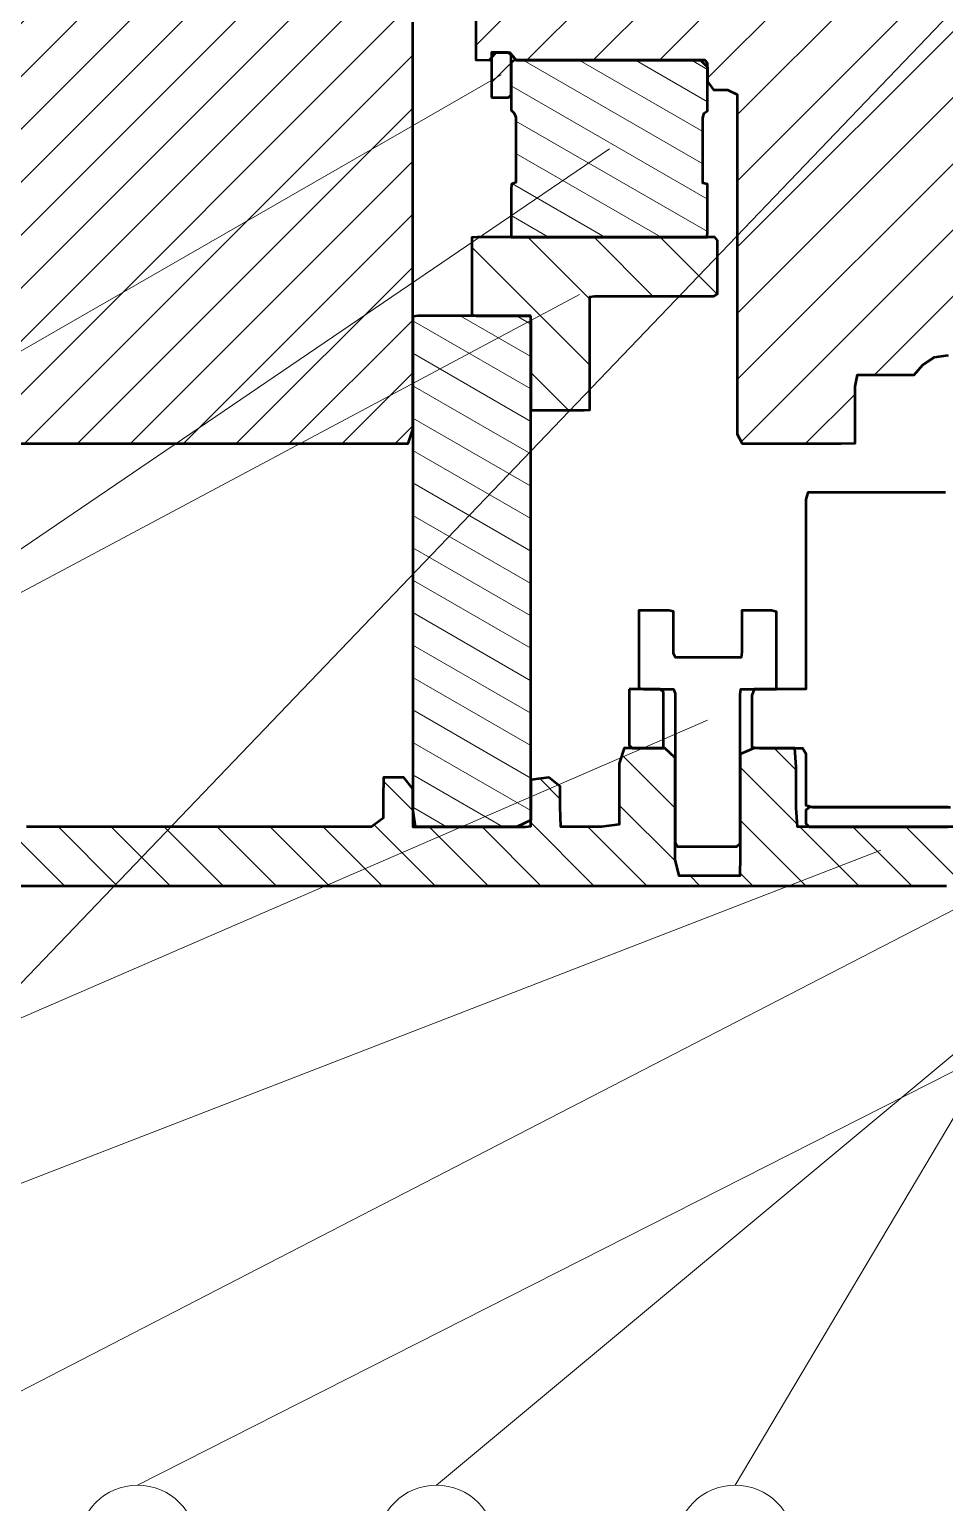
# Model space of a CAD drawing. Header units: millimetres. Extents: x 0 to 420, y 0 to 297.
# Drawn here: x 142.5 to 189.1, y 64.1 to 139.1 of the extents above; entities that cross this region are included whole.
import ezdxf

# ---------------------------------------------------------------- set-up
doc = ezdxf.new("R2010")
doc.units = ezdxf.units.MM
for name, color, linetype, lineweight in [('DIM', 3, 'CONTINUOUS', 18), ('HATCH', 8, 'CONTINUOUS', 13), ('VISIBLE', 7, 'CONTINUOUS', 50)]:
    doc.layers.add(name, color=color, linetype=linetype, lineweight=lineweight)

msp = doc.modelspace()

# ---------------------------------------------------------------- hatches: boundary and pattern name
at = {"layer": 'HATCH'}
h = msp.add_hatch(dxfattribs=at)
h.set_pattern_fill('ANSI31', scale=0.6)
h.paths.add_polyline_path([(162, 212), (161.058, 212), (160.115, 212), (159.173, 212), (158.231, 212), (157.288, 212), (156.346, 212), (155.404, 212), (154.461, 212), (153.519, 212), (152.576, 212), (151.634, 212), (150.692, 212), (149.749, 212), (148.807, 212), (147.865, 212), (146.922, 212), (145.98, 212), (145.038, 212), (144.095, 212), (143.153, 212), (142.211, 212), (141.268, 212), (140.326, 212), (139.383, 212), (138.441, 212), (137.499, 212), (136.556, 212), (135.614, 212), (134.672, 212), (133.729, 212), (132.787, 212), (131.845, 212), (130.902, 212), (129.96, 212), (129.018, 212), (128.075, 212), (127.133, 212), (126.19, 212), (125.248, 212), (124.306, 212), (123.363, 212), (122.421, 212), (121.479, 212), (120.536, 212), (119.594, 212), (118.652, 212), (117.709, 212), (116.767, 212), (115.825, 212), (114.882, 212), (113.94, 212), (112.997, 212), (112.055, 212), (111.113, 212), (110.17, 212), (109.228, 212), (108.286, 212), (107.343, 212), (106.401, 212), (105.459, 212), (104.516, 212), (103.574, 212), (102.632, 212), (101.689, 212), (100.747, 212), (99.805, 212), (98.862, 212), (97.92, 212), (96.977, 212), (96.035, 212), (95.093, 212), (94.15, 212), (93.208, 212), (92.266, 212), (91.323, 212), (90.381, 212), (89.439, 212), (88.496, 212), (87.554, 212), (86.612, 212), (85.669, 212), (84.727, 212), (83.784, 212), (82.842, 212), (81.9, 212), (80.957, 212), (80.015, 212), (79.073, 212), (78.13, 212), (77.188, 212), (76.246, 212), (75.303, 212), (74.361, 212), (73.419, 212), (72.476, 212), (71.534, 212), (70.591, 212), (69.649, 212), (68.707, 212), (68, 211.764), (68, 210.822), (68, 209.88), (68, 208.937), (68, 207.995), (68, 207.053), (68, 206.11), (68, 205.168), (68, 204.226), (68, 203.283), (68, 202.341), (68, 201.398), (68, 200.456), (68, 199.514), (68, 198.571), (68, 197.629), (68, 196.687), (68, 195.744), (68, 194.802), (68, 193.86), (68, 192.917), (68, 191.975), (68, 191.033), (68, 190.09), (68, 189.148), (68, 188.206), (68, 187.263), (68, 186.321), (68, 185.378), (68, 184.436), (68, 183.494), (68, 182.551), (68, 181.609), (68, 180.667), (68, 179.724), (68, 178.782), (68, 177.84), (68, 176.897), (68, 175.955), (68, 175.013), (68, 174.07), (68, 173.128), (68, 172.185), (68, 171.243), (68, 170.301), (68, 169.358), (68, 168.416), (68, 167.474), (68, 166.531), (68, 165.589), (68, 164.647), (68, 163.704), (68, 162.762), (68, 161.82), (68, 160.877), (68, 159.935), (68, 158.992), (68, 158.05), (68, 157.108), (68, 156.165), (68, 155.223), (68, 154.281), (68, 153.338), (68, 152.396), (68, 151.454), (68, 150.511), (68, 149.569), (68, 148.627), (68, 147.684), (68, 146.742), (68, 145.799), (68, 144.857), (68, 143.915), (68, 142.972), (68, 142.03), (68, 141.088), (68, 140.145), (68, 139.203), (68, 138.261), (68, 137.318), (68, 136.376), (68, 135.434), (68, 134.491), (68, 133.549), (68, 132.607), (68, 131.664), (68, 130.722), (68, 129.779), (68, 128.837), (68, 127.895), (68, 126.952), (68, 126.01), (68, 125.068), (68, 124.125), (68, 123.183), (68, 122.241), (68, 121.298), (68, 120.356), (68, 119.414), (68, 118.471), (68.471, 118), (69.414, 118), (70.356, 118), (71.298, 118), (72.241, 118), (73.183, 118), (74.125, 118), (75.068, 118), (76.01, 118), (76.952, 118), (77.895, 118), (78.837, 118), (79.779, 118), (80.722, 118), (81.664, 118), (82.607, 118), (83.549, 118), (84.491, 118), (85.434, 118), (86.376, 118), (87.318, 118), (88.261, 118), (89.203, 118), (90.145, 118), (91.088, 118), (92.03, 118), (92.972, 118), (93.915, 118), (94.857, 118), (95.799, 118), (96.742, 118), (97.684, 118), (98.627, 118), (99.569, 118), (100.511, 118), (101.454, 118), (102.396, 118), (103.338, 118), (104.281, 118), (105.223, 118), (106.165, 118), (107.108, 118), (108.05, 118), (108.992, 118), (109.935, 118), (110.877, 118), (111.82, 118), (112.762, 118), (113.704, 118), (114.647, 118), (115.589, 118), (116.531, 118), (117.474, 118), (118.416, 118), (119.358, 118), (120.301, 118), (121.243, 118), (122.185, 118), (123.128, 118), (124.07, 118), (125.013, 118), (125.955, 118), (126.897, 118), (127.84, 118), (128.782, 118), (129.724, 118), (130.667, 118), (131.609, 118), (132.551, 118), (133.494, 118), (134.436, 118), (135.378, 118), (136.321, 118), (137.263, 118), (138.206, 118), (139.148, 118), (140.09, 118), (141.033, 118), (141.975, 118), (142.917, 118), (143.86, 118), (144.802, 118), (145.744, 118), (146.687, 118), (147.629, 118), (148.571, 118), (149.514, 118), (150.456, 118), (151.398, 118), (152.341, 118), (153.283, 118), (154.226, 118), (155.168, 118), (156.11, 118), (157.053, 118), (157.995, 118), (158.937, 118), (159.88, 118), (160.822, 118), (161.764, 118), (162, 118.707), (162, 119.649), (162, 120.591), (162, 121.534), (162, 122.476), (162, 123.419), (162, 124.361), (162, 125.303), (162, 126.246), (162, 127.188), (162, 128.13), (162, 129.073), (162, 130.015), (162, 130.957), (162, 131.9), (162, 132.842), (162, 133.784), (162, 134.727), (162, 135.669), (162, 136.612), (162, 137.554), (162, 138.496), (162, 139.439), (162, 140.381), (162, 141.323), (162, 142.266), (162, 143.208), (162, 144.15), (162, 145.093), (162, 146.035), (162, 146.977), (162, 147.92), (162, 148.862), (162, 149.805), (162, 150.747), (162, 151.689), (162, 152.632), (162, 153.574), (162, 154.516), (162, 155.459), (162, 156.401), (162, 157.343), (162, 158.286), (162, 159.228), (162, 160.17), (162, 161.113), (162, 162.055), (162, 162.997), (162, 163.94), (162, 164.882), (162, 165.825), (162, 166.767), (162, 167.709), (162, 168.652), (162, 169.594), (162, 170.536), (162, 171.479), (162, 172.421), (162, 173.363), (162, 174.306), (162, 175.248), (162, 176.19), (162, 177.133), (162, 178.075), (162, 179.018), (162, 179.96), (162, 180.902), (162, 181.845), (162, 182.787), (162, 183.729), (162, 184.672), (162, 185.614), (162, 186.556), (162, 187.499), (162, 188.441), (162, 189.383), (162, 190.326), (162, 191.268), (162, 192.211), (162, 193.153), (162, 194.095), (162, 195.038), (162, 195.98), (162, 196.922), (162, 197.865), (162, 198.807), (162, 199.749), (162, 200.692), (162, 201.634), (162, 202.576), (162, 203.519), (162, 204.461), (162, 205.404), (162, 206.346), (162, 207.288), (162, 208.231), (162, 209.173), (162, 210.115), (162, 211.058), (162, 212)])
h = msp.add_hatch(dxfattribs=at)
h.set_pattern_fill('ANSI31', scale=0.75)
h.paths.add_polyline_path([(251.7, 118), (252.421, 118), (253.141, 118), (253.862, 118), (254.582, 118), (254.7, 118.603), (254.7, 119.323), (254.7, 120.044), (254.7, 120.765), (254.7, 121.485), (254.7, 122.206), (254.7, 122.926), (254.7, 123.647), (254.7, 124.367), (254.7, 125.088), (254.7, 125.809), (255.229, 126), (255.95, 126), (256.67, 126), (257.391, 126), (258.111, 126), (258.832, 126), (259.552, 126), (260.273, 126), (260.994, 126), (261.714, 126), (262.435, 126), (263.155, 126), (263.876, 126), (264.596, 126), (265.317, 126), (265.5, 126.538), (265.5, 127.258), (265.5, 127.979), (265.5, 128.699), (265.5, 129.42), (265.5, 130.14), (265.5, 130.861), (265.5, 131.582), (265.5, 132.302), (265.5, 133.023), (265.5, 133.743), (265.036, 134), (264.316, 134), (263.595, 134), (262.874, 134), (262.154, 134), (261.433, 134), (260.713, 134), (259.992, 134), (259.272, 134), (258.551, 134), (257.83, 134), (257.11, 134), (256.389, 134), (255.669, 134), (254.948, 134), (254.228, 134), (253.507, 134), (252.786, 134), (252.066, 134), (251.345, 134), (250.625, 134), (249.904, 134), (249.184, 134), (248.463, 134), (247.743, 134), (247.022, 134), (247.01, 133.291), (247.01, 132.571), (247.01, 131.85), (247.01, 131.13), (247.01, 130.409), (247.01, 129.689), (247.01, 128.968), (247.01, 128.247), (246.537, 128), (245.816, 128), (245.096, 128), (244.375, 128), (243.655, 128), (242.934, 128), (242.213, 128), (241.493, 128), (240.772, 128), (240.052, 128), (239.331, 128), (238.611, 128), (237.89, 128), (237.169, 128), (236.449, 128), (235.728, 128), (235.008, 128), (234.287, 128), (233.567, 128), (232.846, 128), (232.125, 128), (231.405, 128), (230.684, 128), (229.964, 128), (229.243, 128), (228.523, 128), (227.802, 128), (227.082, 128), (226.361, 128), (225.64, 128), (224.92, 128), (224.199, 128), (223.479, 128), (222.758, 128), (222.038, 128), (221.317, 128), (220.596, 128), (219.876, 128), (219.155, 128), (218.435, 128), (217.714, 128), (216.994, 128), (216.273, 128), (215.552, 128), (214.832, 128), (214.111, 128), (213.391, 128), (212.67, 128), (211.95, 128), (211.229, 128), (210.508, 128), (209.788, 128), (209.067, 128), (208.347, 128), (207.626, 128), (206.906, 128), (206.185, 128), (205.464, 128), (204.744, 128), (204.023, 128), (203.303, 128), (202.582, 128), (201.862, 128), (201.141, 128), (201, 128.58), (201, 129.3), (201, 130.021), (201, 130.741), (201, 131.462), (201, 132.182), (201, 132.903), (201, 133.623), (201, 134.344), (201, 135.065), (201, 135.785), (201, 136.506), (201, 137.226), (201, 137.947), (201, 138.667), (201, 139.388), (201, 140.109), (201, 140.829), (201, 141.55), (201, 142.27), (201, 142.991), (200.539, 143.25), (199.818, 143.25), (199.097, 143.25), (198.377, 143.25), (197.656, 143.25), (196.936, 143.25), (196.215, 143.25), (195.495, 143.25), (195, 143.024), (195, 142.303), (195, 141.583), (194.862, 141), (194.142, 141), (193.421, 141), (192.701, 141), (191.98, 141), (191.259, 141), (190.539, 141), (189.818, 141), (189.098, 141), (188.377, 141), (187.657, 141), (186.936, 141), (186.216, 141), (185.495, 141), (184.774, 141), (184.054, 141), (183.333, 141), (182.613, 141), (181.892, 141), (181.172, 141), (180.451, 141), (179.73, 141), (179.01, 141), (178.289, 141), (177.569, 141), (176.848, 141), (176.128, 141), (175.407, 141), (174.686, 141), (173.966, 141), (173.245, 141), (172.525, 141), (171.804, 141), (171.084, 141), (170.363, 141), (169.642, 141), (168.922, 141), (168.201, 141), (167.481, 141), (166.76, 141), (166.04, 141), (165.319, 141), (165.2, 140.398), (165.2, 139.678), (165.2, 138.957), (165.2, 138.237), (165.2, 137.516), (165.904, 137.5), (166.225, 137.9), (166.945, 137.9), (167.266, 137.5), (167.987, 137.5), (168.707, 137.5), (169.428, 137.5), (170.148, 137.5), (170.869, 137.5), (171.589, 137.5), (172.31, 137.5), (173.031, 137.5), (173.751, 137.5), (174.472, 137.5), (175.192, 137.5), (175.913, 137.5), (176.633, 137.5), (177, 137.146), (177, 136.425), (177.295, 136), (178.016, 136), (178.5, 135.764), (178.5, 135.043), (178.5, 134.323), (178.5, 133.602), (178.5, 132.881), (178.5, 132.161), (178.5, 131.44), (178.5, 130.72), (178.5, 129.999), (178.5, 129.279), (178.5, 128.558), (178.5, 127.837), (178.5, 127.117), (178.5, 126.396), (178.5, 125.676), (178.5, 124.955), (178.5, 124.235), (178.5, 123.514), (178.5, 122.793), (178.5, 122.073), (178.5, 121.352), (178.5, 120.632), (178.5, 119.911), (178.5, 119.191), (178.5, 118.47), (178.75, 118), (179.471, 118), (180.192, 118), (180.912, 118), (181.633, 118), (182.353, 118), (183.074, 118), (183.794, 118), (184.5, 118.015), (184.5, 118.736), (184.5, 119.456), (184.5, 120.177), (184.5, 120.897), (184.618, 121.5), (185.338, 121.5), (186.059, 121.5), (186.78, 121.5), (187.5, 121.5), (187.942, 122.006), (188.538, 122.398), (189.246, 122.492), (189.925, 122.268), (190.437, 121.77), (190.89, 121.662), (191.363, 122.198), (192.021, 122.474), (192.734, 122.436), (193.359, 122.092), (193.772, 121.51), (194.252, 121.906), (194.814, 122.348), (195.512, 122.499), (196.207, 122.331), (196.759, 121.878), (197.232, 121.541), (197.657, 122.115), (198.29, 122.446), (199.003, 122.468), (199.656, 122.178), (200.117, 121.632), (200.572, 121.798), (201.096, 122.284), (201.778, 122.494), (202.484, 122.385), (203.072, 121.981), (203.524, 121.5), (203.958, 122.024), (204.561, 122.407), (205.271, 122.49), (205.945, 122.254), (206.45, 121.749), (206.902, 121.683), (207.383, 122.211), (208.045, 122.478), (208.757, 122.43), (209.377, 122.076), (209.79, 121.5), (210.267, 121.925), (210.836, 122.357), (211.536, 122.498), (212.228, 122.32), (212.773, 121.859), (213.242, 121.564), (213.675, 122.131), (214.313, 122.452), (215.027, 122.464), (215.676, 122.164), (216.128, 121.611), (216.587, 121.818), (217.117, 122.296), (217.802, 122.495), (218.506, 122.376), (219.088, 121.963), (219.549, 121.5), (219.975, 122.042), (220.584, 122.416), (221.295, 122.486), (221.965, 122.241), (222.462, 121.728), (222.915, 121.704), (223.403, 122.225), (224.069, 122.482), (224.78, 122.423), (225.396, 122.06), (225.814, 121.5), (226.283, 121.943), (226.859, 122.366), (227.561, 122.496), (228.249, 122.308), (228.787, 121.839), (229.251, 121.586), (229.694, 122.147), (230.336, 122.459), (231.051, 122.46), (231.694, 122.148), (232.137, 121.588), (232.601, 121.837), (233.138, 122.307), (233.826, 122.496), (234.529, 122.367), (235.105, 121.945), (235.573, 121.5), (235.992, 122.058), (236.607, 122.422), (237.319, 122.482), (237.985, 122.227), (238.474, 121.707), (238.927, 121.725), (239.422, 122.239), (240.093, 122.486), (240.804, 122.416), (241.413, 122.044), (241.838, 121.5), (242.3, 121.961), (242.881, 122.375), (243.585, 122.495), (244.271, 122.297), (244.802, 121.82), (245.261, 121.608), (245.712, 122.162), (246.36, 122.464), (247.074, 122.453), (247.712, 122.132), (248.147, 121.566), (248.615, 121.857), (249.16, 122.319), (249.851, 122.498), (250.551, 122.358), (251.121, 121.927), (251.597, 121.5), (251.7, 120.882), (251.7, 120.162), (251.7, 119.441), (251.7, 118.721), (251.7, 118)])
h = msp.add_hatch(dxfattribs=at)
h.set_pattern_fill('ANSI31', scale=0.6)
h.paths.add_polyline_path([(166, 135.6), (166.287, 135.6), (166.574, 135.6), (166.861, 135.6), (167, 135.748), (167, 136.035), (167, 136.322), (167, 136.609), (167, 136.896), (167, 137.183), (167, 137.47), (167, 137.757), (166.857, 137.9), (166.57, 137.9), (166.283, 137.9), (166, 137.896), (166, 137.609), (166, 137.322), (166, 137.035), (166, 136.748), (166, 136.461), (166, 136.174), (166, 135.887), (166, 135.6)])
h = msp.add_hatch(dxfattribs=at)
h.set_pattern_fill('ANSI31', scale=0.45, angle=105)
h.paths.add_polyline_path([(167, 128.5), (167.302, 128.5), (167.605, 128.5), (167.907, 128.5), (168.209, 128.5), (168.512, 128.5), (168.814, 128.5), (169.116, 128.5), (169.419, 128.5), (169.721, 128.5), (170.023, 128.5), (170.326, 128.5), (170.628, 128.5), (170.93, 128.5), (171.233, 128.5), (171.535, 128.5), (171.837, 128.5), (172.14, 128.5), (172.442, 128.5), (172.744, 128.5), (173.047, 128.5), (173.349, 128.5), (173.651, 128.5), (173.953, 128.5), (174.256, 128.5), (174.558, 128.5), (174.86, 128.5), (175.163, 128.5), (175.465, 128.5), (175.767, 128.5), (176.07, 128.5), (176.372, 128.5), (176.674, 128.5), (176.977, 128.5), (177, 128.779), (177, 129.081), (177, 129.384), (177, 129.686), (177, 129.988), (177, 130.291), (177, 130.593), (177, 130.895), (177, 131.198), (176.75, 131.25), (176.75, 131.552), (176.75, 131.855), (176.75, 132.157), (176.75, 132.459), (176.75, 132.762), (176.75, 133.064), (176.75, 133.366), (176.75, 133.669), (176.75, 133.971), (176.75, 134.273), (176.75, 134.576), (176.828, 134.8), (177, 134.93), (177, 135.233), (177, 135.535), (177, 135.837), (177, 136.14), (177, 136.442), (177, 136.744), (177, 137.047), (177, 137.349), (176.849, 137.5), (176.547, 137.5), (176.244, 137.5), (175.942, 137.5), (175.64, 137.5), (175.337, 137.5), (175.035, 137.5), (174.733, 137.5), (174.43, 137.5), (174.128, 137.5), (173.826, 137.5), (173.523, 137.5), (173.221, 137.5), (172.919, 137.5), (172.616, 137.5), (172.314, 137.5), (172.012, 137.5), (171.709, 137.5), (171.407, 137.5), (171.105, 137.5), (170.802, 137.5), (170.5, 137.5), (170.198, 137.5), (169.895, 137.5), (169.593, 137.5), (169.291, 137.5), (168.988, 137.5), (168.686, 137.5), (168.384, 137.5), (168.081, 137.5), (167.779, 137.5), (167.477, 137.5), (167.174, 137.5), (167, 137.372), (167, 137.07), (167, 136.767), (167, 136.465), (167, 136.163), (167, 135.86), (167, 135.558), (167, 135.256), (167, 134.953), (167.149, 134.8), (167.25, 134.599), (167.25, 134.297), (167.25, 133.994), (167.25, 133.692), (167.25, 133.39), (167.25, 133.087), (167.25, 132.785), (167.25, 132.483), (167.25, 132.18), (167.25, 131.878), (167.25, 131.576), (167.25, 131.273), (167.021, 131.2), (167, 130.919), (167, 130.616), (167, 130.314), (167, 130.012), (167, 129.709), (167, 129.407), (167, 129.105), (167, 128.802), (167, 128.5)])
h = msp.add_hatch(dxfattribs=at)
h.set_pattern_fill('ANSI31', scale=0.75, angle=90)
h.paths.add_polyline_path([(168, 119.7), (168.302, 119.7), (168.604, 119.7), (168.906, 119.7), (169.209, 119.7), (169.511, 119.7), (169.813, 119.7), (170.115, 119.7), (170.417, 119.7), (170.719, 119.7), (171, 119.721), (171, 120.023), (171, 120.326), (171, 120.628), (171, 120.93), (171, 121.232), (171, 121.534), (171, 121.836), (171, 122.138), (171, 122.44), (171, 122.743), (171, 123.045), (171, 123.347), (171, 123.649), (171, 123.951), (171, 124.253), (171, 124.555), (171, 124.857), (171, 125.16), (171, 125.462), (171.264, 125.5), (171.566, 125.5), (171.868, 125.5), (172.17, 125.5), (172.472, 125.5), (172.774, 125.5), (173.077, 125.5), (173.379, 125.5), (173.681, 125.5), (173.983, 125.5), (174.285, 125.5), (174.587, 125.5), (174.889, 125.5), (175.191, 125.5), (175.494, 125.5), (175.796, 125.5), (176.098, 125.5), (176.4, 125.5), (176.702, 125.5), (177.004, 125.5), (177.306, 125.5), (177.5, 125.609), (177.5, 125.911), (177.5, 126.213), (177.5, 126.515), (177.5, 126.817), (177.5, 127.119), (177.5, 127.421), (177.5, 127.723), (177.5, 128.026), (177.5, 128.328), (177.37, 128.5), (177.068, 128.5), (176.766, 128.5), (176.464, 128.5), (176.162, 128.5), (175.86, 128.5), (175.557, 128.5), (175.255, 128.5), (174.953, 128.5), (174.651, 128.5), (174.349, 128.5), (174.047, 128.5), (173.745, 128.5), (173.443, 128.5), (173.14, 128.5), (172.838, 128.5), (172.536, 128.5), (172.234, 128.5), (171.932, 128.5), (171.63, 128.5), (171.328, 128.5), (171.026, 128.5), (170.723, 128.5), (170.421, 128.5), (170.119, 128.5), (169.817, 128.5), (169.515, 128.5), (169.213, 128.5), (168.911, 128.5), (168.609, 128.5), (168.306, 128.5), (168.004, 128.5), (167.702, 128.5), (167.4, 128.5), (167.098, 128.5), (166.796, 128.5), (166.494, 128.5), (166.191, 128.5), (165.889, 128.5), (165.587, 128.5), (165.285, 128.5), (165, 128.483), (165, 128.181), (165, 127.879), (165, 127.577), (165, 127.274), (165, 126.972), (165, 126.67), (165, 126.368), (165, 126.066), (165, 125.764), (165, 125.462), (165, 125.16), (165, 124.857), (165, 124.555), (165.247, 124.5), (165.549, 124.5), (165.851, 124.5), (166.153, 124.5), (166.455, 124.5), (166.757, 124.5), (167.06, 124.5), (167.362, 124.5), (167.664, 124.5), (167.966, 124.5), (168, 124.232), (168, 123.93), (168, 123.628), (168, 123.326), (168, 123.023), (168, 122.721), (168, 122.419), (168, 122.117), (168, 121.815), (168, 121.513), (168, 121.211), (168, 120.909), (168, 120.606), (168, 120.304), (168, 120.002), (168, 119.7)])
h = msp.add_hatch(dxfattribs=at)
h.set_pattern_fill('ANSI31', scale=0.45, angle=105)
h.paths.add_polyline_path([(168, 124.5), (167.698, 124.5), (167.396, 124.5), (167.094, 124.5), (166.792, 124.5), (166.491, 124.5), (166.189, 124.5), (165.887, 124.5), (165.585, 124.5), (165.283, 124.5), (164.981, 124.5), (164.679, 124.5), (164.377, 124.5), (164.075, 124.5), (163.774, 124.5), (163.472, 124.5), (163.17, 124.5), (162.868, 124.5), (162.566, 124.5), (162.264, 124.5), (162, 124.462), (162, 124.16), (162, 123.858), (162, 123.557), (162, 123.255), (162, 122.953), (162, 122.651), (162, 122.349), (162, 122.047), (162, 121.745), (162, 121.443), (162, 121.142), (162, 120.84), (162, 120.538), (162, 120.236), (162, 119.934), (162, 119.632), (162, 119.33), (162, 119.028), (162, 118.726), (162, 118.425), (162, 118.123), (162, 117.821), (162, 117.519), (162, 117.217), (162, 116.915), (162, 116.613), (162, 116.311), (162, 116.009), (162, 115.708), (162, 115.406), (162, 115.104), (162, 114.802), (162, 114.5), (162, 114.198), (162, 113.896), (162, 113.594), (162, 113.292), (162, 112.991), (162, 112.689), (162, 112.387), (162, 112.085), (162, 111.783), (162, 111.481), (162, 111.179), (162, 110.877), (162, 110.575), (162, 110.274), (162, 109.972), (162, 109.67), (162, 109.368), (162, 109.066), (162, 108.764), (162, 108.462), (162, 108.16), (162, 107.858), (162, 107.557), (162, 107.255), (162, 106.953), (162, 106.651), (162, 106.349), (162, 106.047), (162, 105.745), (162, 105.443), (162, 105.142), (162, 104.84), (162, 104.538), (162, 104.236), (162, 103.934), (162, 103.632), (162, 103.33), (162, 103.028), (162, 102.726), (162, 102.425), (162, 102.123), (162, 101.821), (162, 101.519), (162, 101.217), (162, 100.915), (162, 100.613), (162, 100.311), (162, 100.009), (162, 99.708), (162, 99.406), (162, 99.104), (162, 98.802), (162, 98.5), (162.302, 98.5), (162.604, 98.5), (162.906, 98.5), (163.208, 98.5), (163.509, 98.5), (163.811, 98.5), (164.113, 98.5), (164.415, 98.5), (164.717, 98.5), (165.019, 98.5), (165.321, 98.5), (165.623, 98.5), (165.925, 98.5), (166.226, 98.5), (166.528, 98.5), (166.83, 98.5), (167.132, 98.5), (167.434, 98.5), (167.736, 98.5), (168, 98.538), (168, 98.84), (168, 99.142), (168, 99.443), (168, 99.745), (168, 100.047), (168, 100.349), (168, 100.651), (168, 100.953), (168, 101.255), (168, 101.557), (168, 101.858), (168, 102.16), (168, 102.462), (168, 102.764), (168, 103.066), (168, 103.368), (168, 103.67), (168, 103.972), (168, 104.274), (168, 104.575), (168, 104.877), (168, 105.179), (168, 105.481), (168, 105.783), (168, 106.085), (168, 106.387), (168, 106.689), (168, 106.991), (168, 107.292), (168, 107.594), (168, 107.896), (168, 108.198), (168, 108.5), (168, 108.802), (168, 109.104), (168, 109.406), (168, 109.708), (168, 110.009), (168, 110.311), (168, 110.613), (168, 110.915), (168, 111.217), (168, 111.519), (168, 111.821), (168, 112.123), (168, 112.425), (168, 112.726), (168, 113.028), (168, 113.33), (168, 113.632), (168, 113.934), (168, 114.236), (168, 114.538), (168, 114.84), (168, 115.142), (168, 115.443), (168, 115.745), (168, 116.047), (168, 116.349), (168, 116.651), (168, 116.953), (168, 117.255), (168, 117.557), (168, 117.858), (168, 118.16), (168, 118.462), (168, 118.764), (168, 119.066), (168, 119.368), (168, 119.67), (168, 119.972), (168, 120.274), (168, 120.575), (168, 120.877), (168, 121.179), (168, 121.481), (168, 121.783), (168, 122.085), (168, 122.387), (168, 122.689), (168, 122.991), (168, 123.292), (168, 123.594), (168, 123.896), (168, 124.198), (168, 124.5)])
h = msp.add_hatch(dxfattribs=at)
h.set_pattern_fill('ANSI31', scale=0.6, angle=90)
h.paths.add_polyline_path([(257.5, 102.5), (256.467, 102.5), (255.435, 102.5), (254.65, 102.252), (254.65, 101.22), (254.65, 100.187), (254.65, 99.155), (254.65, 98.122), (254.65, 97.089), (254.65, 96.057), (253.674, 96), (252.642, 96), (251.609, 96), (251.35, 96.774), (251.35, 97.806), (251.35, 98.839), (251.35, 99.871), (251.35, 100.904), (251.35, 101.936), (250.881, 102.5), (249.848, 102.5), (248.816, 102.5), (248.5, 101.783), (248.5, 100.751), (248.5, 99.718), (248.5, 98.685), (247.653, 98.5), (246.62, 98.5), (245.588, 98.5), (244.555, 98.5), (243.523, 98.5), (242.49, 98.5), (241.457, 98.5), (240.425, 98.5), (239.392, 98.5), (238.36, 98.5), (237.327, 98.5), (236.294, 98.5), (235.262, 98.5), (234.229, 98.5), (233.197, 98.5), (232.164, 98.5), (231.132, 98.5), (230.099, 98.5), (229.066, 98.5), (228.034, 98.5), (227.001, 98.5), (225.969, 98.5), (224.936, 98.5), (223.904, 98.5), (222.871, 98.5), (221.838, 98.5), (220.806, 98.5), (219.773, 98.5), (218.741, 98.5), (217.708, 98.5), (216.675, 98.5), (215.643, 98.5), (214.61, 98.5), (213.578, 98.5), (212.545, 98.5), (211.513, 98.5), (210.48, 98.5), (209.447, 98.5), (208.415, 98.5), (207.382, 98.5), (206.35, 98.5), (205.317, 98.5), (204.284, 98.5), (203.252, 98.5), (202.219, 98.5), (201.187, 98.5), (200.154, 98.5), (199.122, 98.5), (198.089, 98.5), (197.056, 98.5), (196.024, 98.5), (194.991, 98.5), (193.959, 98.5), (192.926, 98.5), (191.893, 98.5), (190.861, 98.5), (189.828, 98.5), (188.796, 98.5), (187.763, 98.5), (186.731, 98.5), (185.698, 98.5), (184.665, 98.5), (183.633, 98.5), (182.6, 98.5), (181.568, 98.5), (181.5, 99.465), (181.5, 100.497), (181.5, 101.53), (181.437, 102.5), (180.405, 102.5), (179.372, 102.5), (178.65, 102.19), (178.65, 101.157), (178.65, 100.124), (178.65, 99.092), (178.65, 98.059), (178.65, 97.027), (178.644, 96), (177.612, 96), (176.579, 96), (175.546, 96), (175.35, 96.836), (175.35, 97.869), (175.35, 98.901), (175.35, 99.934), (175.35, 100.967), (175.35, 101.999), (174.818, 102.5), (173.786, 102.5), (172.753, 102.5), (172.5, 101.721), (172.5, 100.688), (172.5, 99.655), (172.5, 98.623), (171.59, 98.5), (170.558, 98.5), (169.525, 98.5), (169.5, 99.508), (169.5, 100.54), (168.927, 101), (168, 100.895), (168, 99.862), (168, 98.83), (167.297, 98.5), (166.264, 98.5), (165.232, 98.5), (164.199, 98.5), (163.167, 98.5), (162.134, 98.5), (162, 99.398), (162, 100.431), (161.536, 101), (160.504, 101), (160.5, 99.971), (160.5, 98.939), (159.906, 98.5), (158.873, 98.5), (157.841, 98.5), (156.808, 98.5), (155.776, 98.5), (154.743, 98.5), (153.711, 98.5), (152.678, 98.5), (151.645, 98.5), (150.613, 98.5), (149.58, 98.5), (148.548, 98.5), (147.515, 98.5), (146.482, 98.5), (145.45, 98.5), (144.417, 98.5), (143.385, 98.5), (142.352, 98.5), (141.32, 98.5), (140.287, 98.5), (139.254, 98.5), (138.222, 98.5), (137.189, 98.5), (136.157, 98.5), (135.124, 98.5), (134.091, 98.5), (133.059, 98.5), (132.026, 98.5), (130.994, 98.5), (129.961, 98.5), (128.929, 98.5), (127.896, 98.5), (126.863, 98.5), (125.831, 98.5), (124.798, 98.5), (123.766, 98.5), (122.733, 98.5), (121.701, 98.5), (120.668, 98.5), (119.635, 98.5), (118.603, 98.5), (117.57, 98.5), (116.538, 98.5), (115.505, 98.5), (114.472, 98.5), (113.44, 98.5), (112.407, 98.5), (111.375, 98.5), (110.342, 98.5), (109.31, 98.5), (108.277, 98.5), (107.244, 98.5), (106.212, 98.5), (105.179, 98.5), (104.147, 98.5), (103.114, 98.5), (102.081, 98.5), (101.049, 98.5), (100.016, 98.5), (98.984, 98.5), (97.951, 98.5), (96.919, 98.5), (96, 98.386), (96, 97.353), (96, 96.321), (96.212, 95.5), (97.244, 95.5), (98.277, 95.5), (99.31, 95.5), (100.342, 95.5), (101.375, 95.5), (102.407, 95.5), (103.44, 95.5), (104.472, 95.5), (105.505, 95.5), (106.538, 95.5), (107.57, 95.5), (108.603, 95.5), (109.635, 95.5), (110.668, 95.5), (111.701, 95.5), (112.733, 95.5), (113.766, 95.5), (114.798, 95.5), (115.831, 95.5), (116.863, 95.5), (117.896, 95.5), (118.929, 95.5), (119.961, 95.5), (120.994, 95.5), (122.026, 95.5), (123.059, 95.5), (124.091, 95.5), (125.124, 95.5), (126.157, 95.5), (127.189, 95.5), (128.222, 95.5), (129.254, 95.5), (130.287, 95.5), (131.32, 95.5), (132.352, 95.5), (133.385, 95.5), (134.417, 95.5), (135.45, 95.5), (136.482, 95.5), (137.515, 95.5), (138.548, 95.5), (139.58, 95.5), (140.613, 95.5), (141.645, 95.5), (142.678, 95.5), (143.711, 95.5), (144.743, 95.5), (145.776, 95.5), (146.808, 95.5), (147.841, 95.5), (148.873, 95.5), (149.906, 95.5), (150.939, 95.5), (151.971, 95.5), (153.004, 95.5), (154.036, 95.5), (155.069, 95.5), (156.102, 95.5), (157.134, 95.5), (158.167, 95.5), (159.199, 95.5), (160.232, 95.5), (161.264, 95.5), (162.297, 95.5), (163.33, 95.5), (164.362, 95.5), (165.395, 95.5), (166.427, 95.5), (167.46, 95.5), (168.492, 95.5), (169.525, 95.5), (170.558, 95.5), (171.59, 95.5), (172.623, 95.5), (173.655, 95.5), (174.688, 95.5), (175.721, 95.5), (176.753, 95.5), (177.786, 95.5), (178.818, 95.5), (179.851, 95.5), (180.883, 95.5), (181.916, 95.5), (182.949, 95.5), (183.981, 95.5), (185.014, 95.5), (186.046, 95.5), (187.079, 95.5), (188.112, 95.5), (189.144, 95.5), (190.177, 95.5), (191.209, 95.5), (192.242, 95.5), (193.274, 95.5), (194.307, 95.5), (195.34, 95.5), (196.372, 95.5), (197.405, 95.5), (198.437, 95.5), (199.47, 95.5), (200.503, 95.5), (201.535, 95.5), (202.568, 95.5), (203.6, 95.5), (204.633, 95.5), (205.665, 95.5), (206.698, 95.5), (207.731, 95.5), (208.763, 95.5), (209.796, 95.5), (210.828, 95.5), (211.861, 95.5), (212.893, 95.5), (213.926, 95.5), (214.959, 95.5), (215.991, 95.5), (217.024, 95.5), (218.056, 95.5), (219.089, 95.5), (220.122, 95.5), (221.154, 95.5), (222.187, 95.5), (223.219, 95.5), (224.252, 95.5), (225.284, 95.5), (226.317, 95.5), (227.35, 95.5), (228.382, 95.5), (229.415, 95.5), (230.447, 95.5), (231.48, 95.5), (232.513, 95.5), (233.545, 95.5), (234.578, 95.5), (235.61, 95.5), (236.643, 95.5), (237.675, 95.5), (238.708, 95.5), (239.741, 95.5), (240.773, 95.5), (241.806, 95.5), (242.838, 95.5), (243.871, 95.5), (244.904, 95.5), (245.936, 95.5), (246.969, 95.5), (248.001, 95.5), (249.034, 95.5), (250.066, 95.5), (251.099, 95.5), (252.132, 95.5), (253.164, 95.5), (254.197, 95.5), (255.229, 95.5), (256.262, 95.5), (257.294, 95.5), (258.327, 95.5), (259.36, 95.5), (260.392, 95.5), (261.425, 95.5), (262.457, 95.5), (263.49, 95.5), (264.523, 95.5), (265.555, 95.5), (266.588, 95.5), (267.62, 95.5), (268.653, 95.5), (269.685, 95.5), (270.718, 95.5), (271.751, 95.5), (272.783, 95.5), (273, 96.316), (273, 97.348), (273, 98.381), (272.086, 98.5), (271.054, 98.5), (270.021, 98.5), (268.989, 98.5), (267.956, 98.5), (266.924, 98.5), (265.891, 98.5), (264.858, 98.5), (263.826, 98.5), (262.793, 98.5), (261.761, 98.5), (260.728, 98.5), (259.695, 98.5), (258.663, 98.5), (257.63, 98.5), (257.5, 99.402), (257.5, 100.435), (257.5, 101.467), (257.5, 102.5)])

# ---------------------------------------------------------------- linework, layer by layer
at = {"layer": 'DIM'}
for p, q in [((211.118, 162.627), (117.6, 65)), ((226.508, 146), (178.4, 65)), ((166.5, 136.75), (41.6, 65)), ((172, 133), (72, 65)), ((170.478, 125.574), (56.8, 65)), ((225, 116.5), (163.2, 65)), ((215, 107.446), (132.8, 65)), ((177, 103.921), (87.2, 65)), ((215, 99), (148, 65)), ((185.806, 97.31), (102.4, 65))]:
    msp.add_line(p, q, dxfattribs=at)
for centre in [(148, 62), (163.2, 62), (178.4, 62)]:
    msp.add_circle(centre, 3, dxfattribs=at)
at = {"layer": 'VISIBLE'}
for points in [[(141.975, 118), (142.917, 118), (143.86, 118), (144.802, 118), (145.744, 118), (146.687, 118), (147.629, 118), (148.571, 118), (149.514, 118), (150.456, 118), (151.398, 118), (152.341, 118), (153.283, 118), (154.226, 118), (155.168, 118), (156.11, 118), (157.053, 118), (157.995, 118), (158.937, 118), (159.88, 118), (160.822, 118), (161.764, 118), (162, 118.707), (162, 119.649), (162, 120.591), (162, 121.534), (162, 122.476), (162, 123.419), (162, 124.361), (162, 125.303), (162, 126.246), (162, 127.188), (162, 128.13), (162, 129.073), (162, 130.015), (162, 130.957), (162, 131.9), (162, 132.842), (162, 133.784), (162, 134.727), (162, 135.669), (162, 136.612), (162, 137.554), (162, 138.496), (162, 139.439)], [(165.2, 139.678), (165.2, 138.957), (165.2, 138.237), (165.2, 137.516), (165.904, 137.5), (166.225, 137.9), (166.945, 137.9), (167.266, 137.5), (167.987, 137.5), (168.707, 137.5), (169.428, 137.5), (170.148, 137.5), (170.869, 137.5), (171.589, 137.5), (172.31, 137.5), (173.031, 137.5), (173.751, 137.5), (174.472, 137.5), (175.192, 137.5), (175.913, 137.5), (176.633, 137.5), (177, 137.146), (177, 136.425), (177.295, 136), (178.016, 136), (178.5, 135.764), (178.5, 135.043), (178.5, 134.323), (178.5, 133.602), (178.5, 132.881), (178.5, 132.161), (178.5, 131.44), (178.5, 130.72), (178.5, 129.999), (178.5, 129.279), (178.5, 128.558), (178.5, 127.837), (178.5, 127.117), (178.5, 126.396), (178.5, 125.676), (178.5, 124.955), (178.5, 124.235), (178.5, 123.514), (178.5, 122.793), (178.5, 122.073), (178.5, 121.352), (178.5, 120.632), (178.5, 119.911), (178.5, 119.191), (178.5, 118.47), (178.75, 118), (179.471, 118), (180.192, 118), (180.912, 118), (181.633, 118), (182.353, 118), (183.074, 118), (183.794, 118), (184.5, 118.015), (184.5, 118.736), (184.5, 119.456), (184.5, 120.177), (184.5, 120.897), (184.618, 121.5), (185.338, 121.5), (186.059, 121.5), (186.78, 121.5), (187.5, 121.5), (187.942, 122.006), (188.538, 122.398), (189.246, 122.492)], [(189.105, 115.5), (188.667, 115.5), (188.228, 115.5), (187.789, 115.5), (187.351, 115.5), (186.912, 115.5), (186.474, 115.5), (186.035, 115.5), (185.596, 115.5), (185.158, 115.5), (184.719, 115.5), (184.281, 115.5), (183.842, 115.5), (183.404, 115.5), (182.965, 115.5), (182.526, 115.5), (182.088, 115.5), (182, 115.149), (182, 114.711), (182, 114.272), (182, 113.833), (182, 113.395), (182, 112.956), (182, 112.518), (182, 112.079), (182, 111.64), (182, 111.202), (182, 110.763), (182, 110.325), (182, 109.886), (182, 109.447), (182, 109.009), (182, 108.57), (182, 108.132), (182, 107.693), (182, 107.254), (182, 106.816), (182, 106.377), (182, 105.939), (182, 105.5), (182, 105.5), (181.561, 105.5), (181.123, 105.5), (180.684, 105.5), (180.246, 105.5), (179.807, 105.5), (179.368, 105.5), (179.25, 105.18), (179.25, 104.741), (179.25, 104.303), (179.25, 103.864), (179.25, 103.425), (179.25, 102.987), (179.25, 102.548), (179.64, 102.5), (180.079, 102.5), (180.518, 102.5), (180.956, 102.5), (181.395, 102.5), (181.833, 102.5), (182, 102.228), (182, 101.789), (182, 101.351), (182, 100.912), (182, 100.474), (182, 100.035), (182, 99.596), (182.342, 99.5), (182.781, 99.5), (183.219, 99.5), (183.658, 99.5), (184.096, 99.5), (184.535, 99.5), (184.974, 99.5), (185.412, 99.5), (185.851, 99.5), (186.289, 99.5), (186.728, 99.5), (187.167, 99.5), (187.605, 99.5), (188.044, 99.5), (188.482, 99.5), (188.921, 99.5), (189.36, 99.5)], [(189.828, 98.5), (188.796, 98.5), (187.763, 98.5), (186.731, 98.5), (185.698, 98.5), (184.665, 98.5), (183.633, 98.5), (182.6, 98.5), (181.568, 98.5), (181.5, 99.465), (181.5, 100.497), (181.5, 101.53), (181.437, 102.5), (180.405, 102.5), (179.372, 102.5), (178.65, 102.19), (178.65, 101.157), (178.65, 100.124), (178.65, 99.092), (178.65, 98.059), (178.65, 97.027), (178.644, 96), (177.612, 96), (176.579, 96), (175.546, 96), (175.35, 96.836), (175.35, 97.869), (175.35, 98.901), (175.35, 99.934), (175.35, 100.967), (175.35, 101.999), (174.818, 102.5), (173.786, 102.5), (172.753, 102.5), (172.5, 101.721), (172.5, 100.688), (172.5, 99.655), (172.5, 98.623), (171.59, 98.5), (170.558, 98.5), (169.525, 98.5), (169.5, 99.508), (169.5, 100.54), (168.927, 101), (168, 100.895), (168, 99.862), (168, 98.83), (167.297, 98.5), (166.264, 98.5), (165.232, 98.5), (164.199, 98.5), (163.167, 98.5), (162.134, 98.5), (162, 99.398), (162, 100.431), (161.536, 101), (160.504, 101), (160.5, 99.971), (160.5, 98.939), (159.906, 98.5), (158.873, 98.5), (157.841, 98.5), (156.808, 98.5), (155.776, 98.5), (154.743, 98.5), (153.711, 98.5), (152.678, 98.5), (151.645, 98.5), (150.613, 98.5), (149.58, 98.5), (148.548, 98.5), (147.515, 98.5), (146.482, 98.5), (145.45, 98.5), (144.417, 98.5), (143.385, 98.5), (142.352, 98.5)], [(189.228, 99.5), (188.892, 99.5), (188.556, 99.5), (188.221, 99.5), (187.885, 99.5), (187.549, 99.5), (187.213, 99.5), (186.877, 99.5), (186.541, 99.5), (186.206, 99.5), (185.87, 99.5), (185.534, 99.5), (185.198, 99.5), (184.862, 99.5), (184.526, 99.5), (184.19, 99.5), (183.855, 99.5), (183.519, 99.5), (183.183, 99.5), (182.847, 99.5), (182.511, 99.5), (182.175, 99.5), (182, 99.34), (182, 99.004), (182, 98.668), (182.168, 98.5), (182.504, 98.5), (182.84, 98.5), (183.175, 98.5), (183.511, 98.5), (183.847, 98.5), (184.183, 98.5), (184.519, 98.5), (184.855, 98.5), (185.19, 98.5), (185.526, 98.5), (185.862, 98.5), (186.198, 98.5), (186.534, 98.5), (186.87, 98.5), (187.206, 98.5), (187.541, 98.5), (187.877, 98.5), (188.213, 98.5), (188.549, 98.5), (188.885, 98.5), (189.221, 98.5)], [(141.645, 95.5), (142.678, 95.5), (143.711, 95.5), (144.743, 95.5), (145.776, 95.5), (146.808, 95.5), (147.841, 95.5), (148.873, 95.5), (149.906, 95.5), (150.939, 95.5), (151.971, 95.5), (153.004, 95.5), (154.036, 95.5), (155.069, 95.5), (156.102, 95.5), (157.134, 95.5), (158.167, 95.5), (159.199, 95.5), (160.232, 95.5), (161.264, 95.5), (162.297, 95.5), (163.33, 95.5), (164.362, 95.5), (165.395, 95.5), (166.427, 95.5), (167.46, 95.5), (168.492, 95.5), (169.525, 95.5), (170.558, 95.5), (171.59, 95.5), (172.623, 95.5), (173.655, 95.5), (174.688, 95.5), (175.721, 95.5), (176.753, 95.5), (177.786, 95.5), (178.818, 95.5), (179.851, 95.5), (180.883, 95.5), (181.916, 95.5), (182.949, 95.5), (183.981, 95.5), (185.014, 95.5), (186.046, 95.5), (187.079, 95.5), (188.112, 95.5), (189.144, 95.5)]]:
    msp.add_lwpolyline(points, dxfattribs=at)
for points in [[(166, 135.6), (166.287, 135.6), (166.574, 135.6), (166.861, 135.6), (167, 135.748), (167, 136.035), (167, 136.322), (167, 136.609), (167, 136.896), (167, 137.183), (167, 137.47), (167, 137.757), (166.857, 137.9), (166.57, 137.9), (166.283, 137.9), (166, 137.896), (166, 137.609), (166, 137.322), (166, 137.035), (166, 136.748), (166, 136.461), (166, 136.174), (166, 135.887), (166, 135.6)], [(167, 128.5), (167.302, 128.5), (167.605, 128.5), (167.907, 128.5), (168.209, 128.5), (168.512, 128.5), (168.814, 128.5), (169.116, 128.5), (169.419, 128.5), (169.721, 128.5), (170.023, 128.5), (170.326, 128.5), (170.628, 128.5), (170.93, 128.5), (171.233, 128.5), (171.535, 128.5), (171.837, 128.5), (172.14, 128.5), (172.442, 128.5), (172.744, 128.5), (173.047, 128.5), (173.349, 128.5), (173.651, 128.5), (173.953, 128.5), (174.256, 128.5), (174.558, 128.5), (174.86, 128.5), (175.163, 128.5), (175.465, 128.5), (175.767, 128.5), (176.07, 128.5), (176.372, 128.5), (176.674, 128.5), (176.977, 128.5), (177, 128.779), (177, 129.081), (177, 129.384), (177, 129.686), (177, 129.988), (177, 130.291), (177, 130.593), (177, 130.895), (177, 131.198), (176.75, 131.25), (176.75, 131.552), (176.75, 131.855), (176.75, 132.157), (176.75, 132.459), (176.75, 132.762), (176.75, 133.064), (176.75, 133.366), (176.75, 133.669), (176.75, 133.971), (176.75, 134.273), (176.75, 134.576), (176.828, 134.8), (177, 134.93), (177, 135.233), (177, 135.535), (177, 135.837), (177, 136.14), (177, 136.442), (177, 136.744), (177, 137.047), (177, 137.349), (176.849, 137.5), (176.547, 137.5), (176.244, 137.5), (175.942, 137.5), (175.64, 137.5), (175.337, 137.5), (175.035, 137.5), (174.733, 137.5), (174.43, 137.5), (174.128, 137.5), (173.826, 137.5), (173.523, 137.5), (173.221, 137.5), (172.919, 137.5), (172.616, 137.5), (172.314, 137.5), (172.012, 137.5), (171.709, 137.5), (171.407, 137.5), (171.105, 137.5), (170.802, 137.5), (170.5, 137.5), (170.198, 137.5), (169.895, 137.5), (169.593, 137.5), (169.291, 137.5), (168.988, 137.5), (168.686, 137.5), (168.384, 137.5), (168.081, 137.5), (167.779, 137.5), (167.477, 137.5), (167.174, 137.5), (167, 137.372), (167, 137.07), (167, 136.767), (167, 136.465), (167, 136.163), (167, 135.86), (167, 135.558), (167, 135.256), (167, 134.953), (167.149, 134.8), (167.25, 134.599), (167.25, 134.297), (167.25, 133.994), (167.25, 133.692), (167.25, 133.39), (167.25, 133.087), (167.25, 132.785), (167.25, 132.483), (167.25, 132.18), (167.25, 131.878), (167.25, 131.576), (167.25, 131.273), (167.021, 131.2), (167, 130.919), (167, 130.616), (167, 130.314), (167, 130.012), (167, 129.709), (167, 129.407), (167, 129.105), (167, 128.802), (167, 128.5)], [(168, 119.7), (168.302, 119.7), (168.604, 119.7), (168.906, 119.7), (169.209, 119.7), (169.511, 119.7), (169.813, 119.7), (170.115, 119.7), (170.417, 119.7), (170.719, 119.7), (171, 119.721), (171, 120.023), (171, 120.326), (171, 120.628), (171, 120.93), (171, 121.232), (171, 121.534), (171, 121.836), (171, 122.138), (171, 122.44), (171, 122.743), (171, 123.045), (171, 123.347), (171, 123.649), (171, 123.951), (171, 124.253), (171, 124.555), (171, 124.857), (171, 125.16), (171, 125.462), (171.264, 125.5), (171.566, 125.5), (171.868, 125.5), (172.17, 125.5), (172.472, 125.5), (172.774, 125.5), (173.077, 125.5), (173.379, 125.5), (173.681, 125.5), (173.983, 125.5), (174.285, 125.5), (174.587, 125.5), (174.889, 125.5), (175.191, 125.5), (175.494, 125.5), (175.796, 125.5), (176.098, 125.5), (176.4, 125.5), (176.702, 125.5), (177.004, 125.5), (177.306, 125.5), (177.5, 125.609), (177.5, 125.911), (177.5, 126.213), (177.5, 126.515), (177.5, 126.817), (177.5, 127.119), (177.5, 127.421), (177.5, 127.723), (177.5, 128.026), (177.5, 128.328), (177.37, 128.5), (177.068, 128.5), (176.766, 128.5), (176.464, 128.5), (176.162, 128.5), (175.86, 128.5), (175.557, 128.5), (175.255, 128.5), (174.953, 128.5), (174.651, 128.5), (174.349, 128.5), (174.047, 128.5), (173.745, 128.5), (173.443, 128.5), (173.14, 128.5), (172.838, 128.5), (172.536, 128.5), (172.234, 128.5), (171.932, 128.5), (171.63, 128.5), (171.328, 128.5), (171.026, 128.5), (170.723, 128.5), (170.421, 128.5), (170.119, 128.5), (169.817, 128.5), (169.515, 128.5), (169.213, 128.5), (168.911, 128.5), (168.609, 128.5), (168.306, 128.5), (168.004, 128.5), (167.702, 128.5), (167.4, 128.5), (167.098, 128.5), (166.796, 128.5), (166.494, 128.5), (166.191, 128.5), (165.889, 128.5), (165.587, 128.5), (165.285, 128.5), (165, 128.483), (165, 128.181), (165, 127.879), (165, 127.577), (165, 127.274), (165, 126.972), (165, 126.67), (165, 126.368), (165, 126.066), (165, 125.764), (165, 125.462), (165, 125.16), (165, 124.857), (165, 124.555), (165.247, 124.5), (165.549, 124.5), (165.851, 124.5), (166.153, 124.5), (166.455, 124.5), (166.757, 124.5), (167.06, 124.5), (167.362, 124.5), (167.664, 124.5), (167.966, 124.5), (168, 124.232), (168, 123.93), (168, 123.628), (168, 123.326), (168, 123.023), (168, 122.721), (168, 122.419), (168, 122.117), (168, 121.815), (168, 121.513), (168, 121.211), (168, 120.909), (168, 120.606), (168, 120.304), (168, 120.002), (168, 119.7)], [(168, 124.5), (167.698, 124.5), (167.396, 124.5), (167.094, 124.5), (166.792, 124.5), (166.491, 124.5), (166.189, 124.5), (165.887, 124.5), (165.585, 124.5), (165.283, 124.5), (164.981, 124.5), (164.679, 124.5), (164.377, 124.5), (164.075, 124.5), (163.774, 124.5), (163.472, 124.5), (163.17, 124.5), (162.868, 124.5), (162.566, 124.5), (162.264, 124.5), (162, 124.462), (162, 124.16), (162, 123.858), (162, 123.557), (162, 123.255), (162, 122.953), (162, 122.651), (162, 122.349), (162, 122.047), (162, 121.745), (162, 121.443), (162, 121.142), (162, 120.84), (162, 120.538), (162, 120.236), (162, 119.934), (162, 119.632), (162, 119.33), (162, 119.028), (162, 118.726), (162, 118.425), (162, 118.123), (162, 117.821), (162, 117.519), (162, 117.217), (162, 116.915), (162, 116.613), (162, 116.311), (162, 116.009), (162, 115.708), (162, 115.406), (162, 115.104), (162, 114.802), (162, 114.5), (162, 114.198), (162, 113.896), (162, 113.594), (162, 113.292), (162, 112.991), (162, 112.689), (162, 112.387), (162, 112.085), (162, 111.783), (162, 111.481), (162, 111.179), (162, 110.877), (162, 110.575), (162, 110.274), (162, 109.972), (162, 109.67), (162, 109.368), (162, 109.066), (162, 108.764), (162, 108.462), (162, 108.16), (162, 107.858), (162, 107.557), (162, 107.255), (162, 106.953), (162, 106.651), (162, 106.349), (162, 106.047), (162, 105.745), (162, 105.443), (162, 105.142), (162, 104.84), (162, 104.538), (162, 104.236), (162, 103.934), (162, 103.632), (162, 103.33), (162, 103.028), (162, 102.726), (162, 102.425), (162, 102.123), (162, 101.821), (162, 101.519), (162, 101.217), (162, 100.915), (162, 100.613), (162, 100.311), (162, 100.009), (162, 99.708), (162, 99.406), (162, 99.104), (162, 98.802), (162, 98.5), (162.302, 98.5), (162.604, 98.5), (162.906, 98.5), (163.208, 98.5), (163.509, 98.5), (163.811, 98.5), (164.113, 98.5), (164.415, 98.5), (164.717, 98.5), (165.019, 98.5), (165.321, 98.5), (165.623, 98.5), (165.925, 98.5), (166.226, 98.5), (166.528, 98.5), (166.83, 98.5), (167.132, 98.5), (167.434, 98.5), (167.736, 98.5), (168, 98.538), (168, 98.84), (168, 99.142), (168, 99.443), (168, 99.745), (168, 100.047), (168, 100.349), (168, 100.651), (168, 100.953), (168, 101.255), (168, 101.557), (168, 101.858), (168, 102.16), (168, 102.462), (168, 102.764), (168, 103.066), (168, 103.368), (168, 103.67), (168, 103.972), (168, 104.274), (168, 104.575), (168, 104.877), (168, 105.179), (168, 105.481), (168, 105.783), (168, 106.085), (168, 106.387), (168, 106.689), (168, 106.991), (168, 107.292), (168, 107.594), (168, 107.896), (168, 108.198), (168, 108.5), (168, 108.802), (168, 109.104), (168, 109.406), (168, 109.708), (168, 110.009), (168, 110.311), (168, 110.613), (168, 110.915), (168, 111.217), (168, 111.519), (168, 111.821), (168, 112.123), (168, 112.425), (168, 112.726), (168, 113.028), (168, 113.33), (168, 113.632), (168, 113.934), (168, 114.236), (168, 114.538), (168, 114.84), (168, 115.142), (168, 115.443), (168, 115.745), (168, 116.047), (168, 116.349), (168, 116.651), (168, 116.953), (168, 117.255), (168, 117.557), (168, 117.858), (168, 118.16), (168, 118.462), (168, 118.764), (168, 119.066), (168, 119.368), (168, 119.67), (168, 119.972), (168, 120.274), (168, 120.575), (168, 120.877), (168, 121.179), (168, 121.481), (168, 121.783), (168, 122.085), (168, 122.387), (168, 122.689), (168, 122.991), (168, 123.292), (168, 123.594), (168, 123.896), (168, 124.198), (168, 124.5)], [(180.5, 105.5), (180.5, 105.803), (180.5, 106.107), (180.5, 106.41), (180.5, 106.714), (180.5, 107.017), (180.5, 107.32), (180.5, 107.624), (180.5, 107.927), (180.5, 108.231), (180.5, 108.534), (180.5, 108.837), (180.5, 109.141), (180.5, 109.444), (180.252, 109.5), (179.949, 109.5), (179.646, 109.5), (179.342, 109.5), (179.039, 109.5), (178.735, 109.5), (178.732, 109.2), (178.732, 108.896), (178.732, 108.593), (178.732, 108.29), (178.732, 107.986), (178.732, 107.683), (178.732, 107.379), (178.698, 107.11), (178.395, 107.11), (178.091, 107.11), (177.788, 107.11), (177.484, 107.11), (177.181, 107.11), (176.878, 107.11), (176.574, 107.11), (176.271, 107.11), (175.967, 107.11), (175.664, 107.11), (175.361, 107.11), (175.268, 107.321), (175.268, 107.624), (175.268, 107.928), (175.268, 108.231), (175.268, 108.534), (175.268, 108.838), (175.268, 109.141), (175.268, 109.445), (175.02, 109.5), (174.717, 109.5), (174.413, 109.5), (174.11, 109.5), (173.806, 109.5), (173.503, 109.5), (173.5, 109.2), (173.5, 108.896), (173.5, 108.593), (173.5, 108.289), (173.5, 107.986), (173.5, 107.683), (173.5, 107.379), (173.5, 107.076), (173.5, 106.772), (173.5, 106.469), (173.5, 106.166), (173.5, 105.862), (173.5, 105.559), (173.745, 105.5), (174.048, 105.5), (174.351, 105.5), (174.655, 105.5), (174.958, 105.5), (175.262, 105.5), (175.35, 105.285), (175.35, 104.981), (175.35, 104.678), (175.35, 104.375), (175.35, 104.071), (175.35, 103.768), (175.35, 103.464), (175.35, 103.161), (175.35, 102.858), (175.35, 102.554), (175.35, 102.251), (175.35, 101.947), (175.35, 101.644), (175.35, 101.341), (175.35, 101.037), (175.35, 100.734), (175.35, 100.43), (175.35, 100.127), (175.35, 99.824), (175.35, 99.52), (175.35, 99.217), (175.35, 98.913), (175.35, 98.61), (175.35, 98.307), (175.35, 98.003), (175.35, 97.7), (175.454, 97.5), (175.757, 97.5), (176.06, 97.5), (176.364, 97.5), (176.667, 97.5), (176.971, 97.5), (177.274, 97.5), (177.577, 97.5), (177.881, 97.5), (178.184, 97.5), (178.488, 97.5), (178.65, 97.641), (178.65, 97.944), (178.65, 98.248), (178.65, 98.551), (178.65, 98.855), (178.65, 99.158), (178.65, 99.461), (178.65, 99.765), (178.65, 100.068), (178.65, 100.372), (178.65, 100.675), (178.65, 100.979), (178.65, 101.282), (178.65, 101.585), (178.65, 101.889), (178.65, 102.192), (178.65, 102.496), (178.65, 102.799), (178.65, 103.102), (178.65, 103.406), (178.65, 103.709), (178.65, 104.013), (178.65, 104.316), (178.65, 104.619), (178.65, 104.923), (178.65, 105.226), (178.68, 105.5), (178.983, 105.5), (179.286, 105.5), (179.59, 105.5), (179.893, 105.5), (180.197, 105.5), (180.5, 105.5)], [(173, 105.5), (173, 105.183), (173, 104.867), (173, 104.55), (173, 104.233), (173, 103.917), (173, 103.6), (173, 103.283), (173, 102.967), (173, 102.65), (173.167, 102.5), (173.483, 102.5), (173.8, 102.5), (174.117, 102.5), (174.433, 102.5), (174.75, 102.5), (174.75, 102.817), (174.75, 103.133), (174.75, 103.45), (174.75, 103.767), (174.75, 104.083), (174.75, 104.4), (174.75, 104.717), (174.75, 105.033), (174.75, 105.35), (174.583, 105.5), (174.267, 105.5), (173.95, 105.5), (173.633, 105.5), (173.317, 105.5), (173, 105.5)]]:
    msp.add_lwpolyline(points, close=True, dxfattribs=at)

doc.saveas('drawing.dxf')
